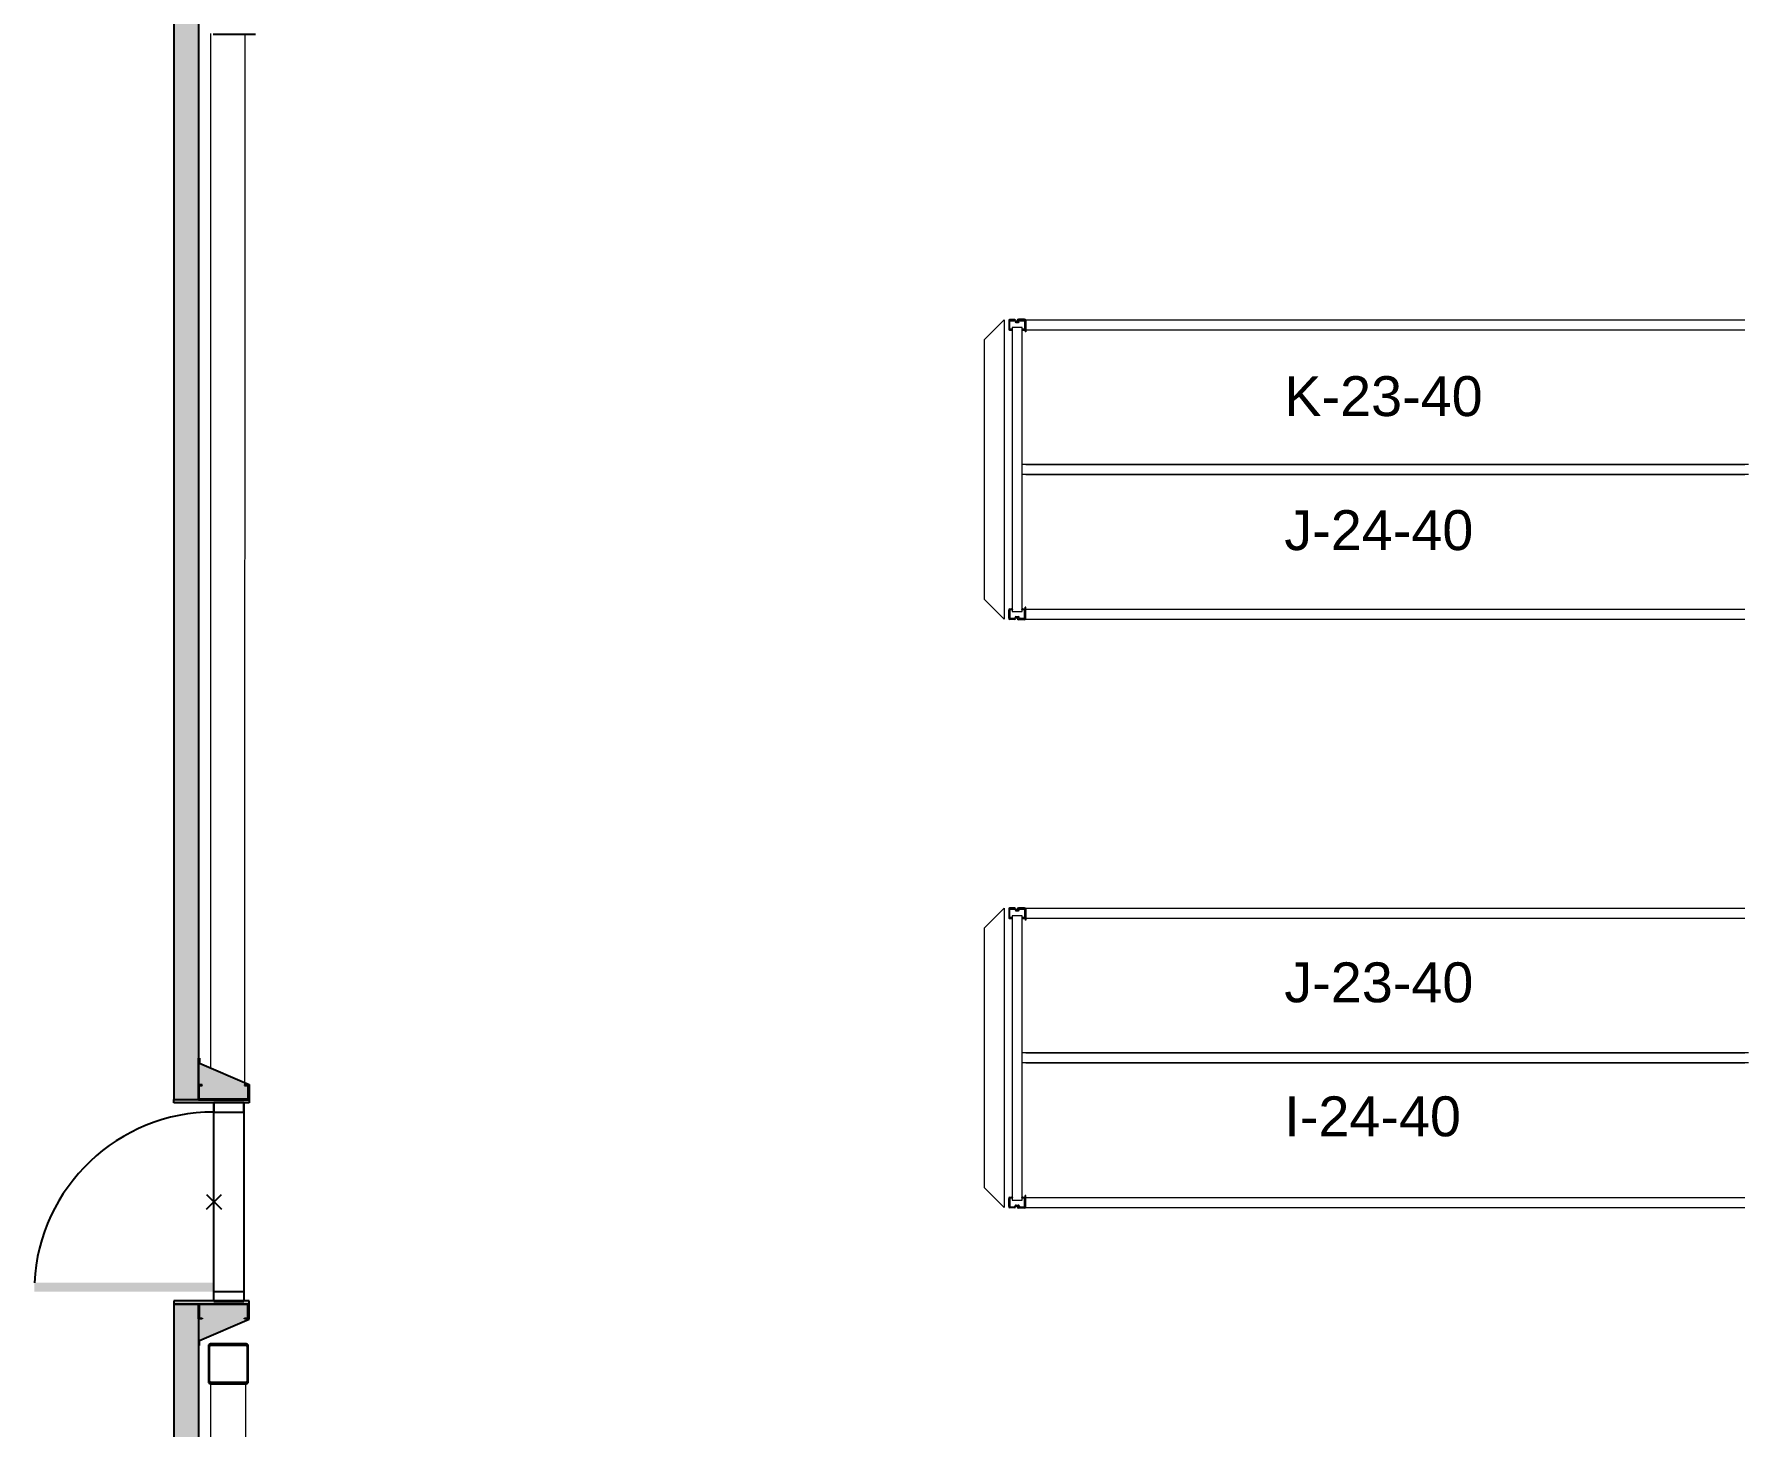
# Model space of a CAD drawing. Header units: inches. Extents: x 2743 to 10591, y -1604 to 5792.
# Drawn here: x 7056.9 to 7399.8, y 93.7 to 373 of the extents above; entities that cross this region are included whole.
import ezdxf

# ---------------------------------------------------------------- set-up
doc = ezdxf.new("R2010")
doc.units = ezdxf.units.IN
doc.header["$LTSCALE"] = 0.1875
doc.header["$MEASUREMENT"] = 0
doc.header["$PDMODE"] = 3
doc.header["$PDSIZE"] = 1.5
for name, color, linetype, lineweight in [('22 Dimension', 7, 'Continuous', 5), ('32 Echelle', 160, 'Continuous', 15), ('33 Poutre', 30, 'Continuous', 15), ('37 Protection', 1, 'Continuous', 15)]:
    doc.layers.add(name, color=color, linetype=linetype, lineweight=lineweight)
for name, color, linetype in [('A-N-MUR-EXT', 5, 'Continuous'), ('A-N-MUR-INT', 3, 'Continuous'), ('A-N-POR-PLF', 30, 'Continuous'), ('A-N-POR-PLN', 7, 'Continuous'), ('fill253', 253, 'Continuous'), ('S-N-ACIER', 4, 'Continuous')]:
    doc.layers.add(name, color=color, linetype=linetype)
doc.styles.add('arial', font='')
doc.styles.get('arial').set_extended_font_data('Arial')

msp = doc.modelspace()

# ---------------------------------------------------------------- hatches: boundary and pattern name
at = {"layer": '32 Echelle'}
for points in [[(7252.89785, 313.49574), (7252.89785, 313.68324), (7252.71035, 313.68324)], [(7254.89785, 313.49574), (7254.89785, 313.68324), (7255.08535, 313.68324)], [(7252.89785, 257.87074), (7252.89785, 257.68324), (7252.71035, 257.68324)], [(7254.89785, 257.87074), (7254.89785, 257.68324), (7255.08535, 257.68324)], [(7252.89785, 195.49574), (7252.89785, 195.68324), (7252.71035, 195.68324)], [(7254.89785, 195.49574), (7254.89785, 195.68324), (7255.08535, 195.68324)], [(7252.89785, 139.87074), (7252.89785, 139.68324), (7252.71035, 139.68324)], [(7254.89785, 139.87074), (7254.89785, 139.68324), (7255.08535, 139.68324)]]:
    msp.add_hatch(color=256, dxfattribs=at).paths.add_polyline_path(points)
at = {"layer": 'A-N-POR-PLN'}
msp.add_hatch(color=7, dxfattribs=at).paths.add_polyline_path([(7056.85202, 120.80754), (7056.85202, 122.57919), (7092.87557, 122.57919), (7092.87557, 120.80754)])
at = {"layer": 'fill253'}
h = msp.add_hatch(color=7, dxfattribs=at)
h.dxf.hatch_style = 1
h.paths.add_polyline_path([(9794.88805, 431.979), (9789.9668, 431.979), (9789.98075, 94.34303), (9794.902, 94.34303)])
h.paths.add_polyline_path([(9794.88806, 678.7916), (9789.96681, 678.7916), (9789.96681, 572.89173), (9794.88806, 572.89173)])
h.paths.add_polyline_path([(9794.88806, 925.604), (9789.96681, 925.604), (9789.9668, 819.70432), (9794.88805, 819.70432)])
h.paths.add_polyline_path([(8905.8684, -1259.02652), (8903.3892, -1263.9483), (9794.902, -1263.94777), (9794.902, -1071.958), (9789.98075, -1071.958), (9789.98075, -1259.02652)])
h.paths.add_polyline_path([(8477.94275, -1356.98336), (8485.93642, -1355.67867), (8470.93724, -1263.95647), (8470.1595, -1259.19385), (8461.95284, -1259.19385), (8462.69638, -1263.82639)])
h.paths.add_polyline_path([(8896.37175, -1264.1151), (8896.751, -1266.30955), (8903.53292, -1265.20887), (8903.3892, -1263.9483), (8905.8684, -1259.02652), (8895.56167, -1259.02652)])
h.paths.add_polyline_path([(9794.902, 1153.66309), (9789.98075, 1153.66309), (9789.96681, 1066.51673), (9794.88806, 1066.51673)])
h.paths.add_polyline_path([(7089.79643, -1079.29062), (7083.99142, -1077.23697), (7083.99142, -1078.48244), (7084.85166, -1078.81134), (7084.85809, -1264.1151), (7353.37883, -1263.94776), (7353.37238, -1259.02651), (7089.77934, -1259.19385)])
h.paths.add_polyline_path([(7084.85809, -374.65047), (7089.77934, -375.67519), (7089.77934, 118.15991), (7084.85809, 118.15991)])
h.paths.add_polyline_path([(9789.98075, -339.79281), (9794.902, -339.79281), (9794.902, 52.10637), (9789.98075, 52.10637)])
h.paths.add_polyline_path([(9789.97463, -401.23504), (9794.89588, -401.23504), (9794.902, -339.79281), (9789.98075, -339.79281)])
h.paths.add_polyline_path([(9789.98074, -545.32679), (9794.90199, -545.32679), (9794.89588, -437.25741), (9789.97463, -437.25741)])
h.paths.add_polyline_path([(9789.97201, -617.37634), (9794.89326, -617.37634), (9794.90199, -581.35034), (9789.98074, -581.35034)])
h.paths.add_polyline_path([(9789.97813, -689.42343), (9794.89938, -689.42343), (9794.89969, -653.39744), (9789.97844, -653.39744)])
h.paths.add_polyline_path([(9789.97813, -761.46809), (9794.89938, -761.46809), (9794.89938, -725.44454), (9789.97813, -725.44454)])
h.paths.add_polyline_path([(8313.35452, 1440.59386), (8313.35452, 1445.51513), (7084.85166, 1445.51513), (7084.85809, 159.14408), (7089.77934, 159.14408), (7089.77291, 1440.59388)])
h.paths.add_polyline_path([(7395.62104, -1259.02652), (7395.62126, -1263.94777), (8462.75648, -1264.1151), (8461.95284, -1259.19385)])
h.paths.add_polyline_path([(8556.69559, 1440.56528), (8556.6956, 1445.48688), (8355.59043, 1445.5146), (8355.59043, 1440.59333)])
h.paths.add_polyline_path([(9149.95053, 1445.3478), (9149.95053, 1440.42655), (9789.98075, 1440.42655), (9789.9808, 1308.40012), (9794.90205, 1308.40012), (9794.902, 1445.3478)])
h.paths.add_polyline_path([(9794.89496, -941.58583), (9789.96911, -941.58584), (9789.98075, -1029.88866), (9794.902, -1029.88866)])
h.paths.add_polyline_path([(9789.96911, -905.56228), (9794.89496, -905.5623), (9794.89326, -797.49164), (9789.97201, -797.49164)])
h = msp.add_hatch(color=7, dxfattribs=at)
h.dxf.hatch_style = 1
h.paths.add_polyline_path([(7089.77291, 167.61115), (7090.00918, 167.61115), (7090.00918, 166.6269), (7099.97018, 162.36693), (7099.97018, 158.68148), (7084.85166, 158.68148), (7084.85166, 159.3114), (7089.77291, 159.3114)])
h = msp.add_hatch(color=7, dxfattribs=at)
h.dxf.hatch_style = 1
h.paths.add_polyline_path([(7089.77291, 110.02749), (7090.00918, 110.02749), (7090.00918, 111.01174), (7099.97018, 115.27171), (7099.97018, 118.95715), (7084.85166, 118.95715), (7084.85166, 118.32723), (7089.77291, 118.32723)])

# ---------------------------------------------------------------- linework, layer by layer
at = {"color": 7}
for p, q in [((7089.77293, 162.29565), (7089.77293, 159.29566)), ((7090.52292, 162.29565), (7089.77293, 162.29565)), ((7089.89793, 159.42066), (7089.89793, 162.17065)), ((7089.89793, 162.17065), (7090.52292, 162.17065)), ((7090.52292, 162.17065), (7090.52292, 162.29565)), ((7099.77289, 162.29565), (7099.02289, 162.29565)), ((7099.02289, 162.29565), (7099.02289, 162.17065)), ((7099.02289, 162.17065), (7099.64789, 162.17065)), ((7099.64789, 162.17065), (7099.64789, 159.42066)), ((7099.77289, 159.29566), (7099.77289, 162.29565)), ((7089.77293, 159.29566), (7099.77289, 159.29566)), ((7099.64789, 159.42066), (7089.89793, 159.42066)), ((7089.77293, 115.34298), (7089.77293, 118.34298)), ((7089.77293, 118.34298), (7099.77289, 118.34298)), ((7099.64789, 118.21798), (7089.89793, 118.21798)), ((7089.89793, 118.21798), (7089.89793, 115.46798)), ((7099.64789, 115.46798), (7099.64789, 118.21798)), ((7099.77289, 118.34298), (7099.77289, 115.34298)), ((7090.52292, 115.34298), (7089.77293, 115.34298)), ((7089.89793, 115.46798), (7090.52292, 115.46798)), ((7090.52292, 115.46798), (7090.52292, 115.34298)), ((7099.02289, 115.34298), (7099.02289, 115.46798)), ((7099.02289, 115.46798), (7099.64789, 115.46798)), ((7099.77289, 115.34298), (7099.02289, 115.34298))]:
    msp.add_line(p, q, dxfattribs=at)
at = {"layer": '22 Dimension'}
for p, q in [((7092.2229, 373.14815), (7092.2229, 165.68017)), ((7099.06187, 372.9781), (7099.02289, 162.29565)), ((7400.52285, 286.68324), (7254.89785, 286.68324)), ((7400.52285, 284.68324), (7254.89785, 284.68324)), ((7400.52285, 168.68324), (7254.89785, 168.68324)), ((7400.52285, 166.68324), (7254.89785, 166.68324)), ((7092.2229, 102.33514), (7092.2229, 100.02023)), ((7092.2229, 102.33514), (7092.2229, -129.82871)), ((7099.23076, 102.33514), (7099.23076, 100.02023)), ((7099.23076, 102.33514), (7099.23076, -129.82871))]:
    msp.add_line(p, q, dxfattribs=at)
at = {"layer": '32 Echelle', "linetype": 'Continuous', "lineweight": 25}
for p, q in [((7252.27289, 315.49949), (7252.27289, 313.86699)), ((7252.36289, 313.86699), (7252.36289, 315.49949)), ((7253.38548, 315.68324), (7252.45664, 315.68324)), ((7252.45664, 315.59324), (7253.38548, 315.59324)), ((7253.47513, 315.5269), (7253.51904, 315.38326)), ((7253.60511, 315.40958), (7253.5612, 315.55321)), ((7254.23449, 315.55321), (7254.19058, 315.40958)), ((7254.27665, 315.38326), (7254.32056, 315.5269)), ((7255.33905, 315.68324), (7254.41022, 315.68324)), ((7254.41022, 315.59324), (7255.33905, 315.59324)), ((7255.4328, 315.49949), (7255.4328, 313.86699)), ((7255.5228, 313.86699), (7255.5228, 315.49949)), ((7252.87289, 313.77324), (7252.45664, 313.77324)), ((7252.45664, 313.68324), (7252.87289, 313.68324)), ((7252.87289, 313.68324), (7252.87289, 313.77324)), ((7254.10093, 315.34324), (7253.69476, 315.34324)), ((7253.69476, 315.25324), (7254.10093, 315.25324)), ((7255.33905, 313.77324), (7254.9228, 313.77324)), ((7254.9228, 313.77324), (7254.9228, 313.68324)), ((7254.9228, 313.68324), (7255.33905, 313.68324)), ((7252.27289, 255.86699), (7252.27289, 257.49949)), ((7252.36289, 257.49949), (7252.36289, 255.86699)), ((7252.45664, 257.68324), (7252.87289, 257.68324)), ((7252.87289, 257.59324), (7252.45664, 257.59324)), ((7252.87289, 257.68324), (7252.87289, 257.59324)), ((7254.9228, 257.68324), (7255.33905, 257.68324)), ((7254.9228, 257.59324), (7254.9228, 257.68324)), ((7255.33905, 257.59324), (7254.9228, 257.59324)), ((7255.4328, 255.86699), (7255.4328, 257.49949)), ((7255.5228, 257.49949), (7255.5228, 255.86699)), ((7252.45664, 255.77324), (7253.38548, 255.77324)), ((7253.38548, 255.68324), (7252.45664, 255.68324)), ((7253.47513, 255.83958), (7253.51904, 255.98321)), ((7253.60511, 255.9569), (7253.5612, 255.81326)), ((7253.69476, 256.11324), (7254.10093, 256.11324)), ((7254.10093, 256.02324), (7253.69476, 256.02324)), ((7254.23449, 255.81326), (7254.19058, 255.9569)), ((7254.27665, 255.98321), (7254.32056, 255.83958)), ((7254.41022, 255.77324), (7255.33905, 255.77324)), ((7255.33905, 255.68324), (7254.41022, 255.68324)), ((7252.27289, 197.49949), (7252.27289, 195.86699)), ((7252.36289, 195.86699), (7252.36289, 197.49949)), ((7253.38548, 197.68324), (7252.45664, 197.68324)), ((7252.45664, 197.59324), (7253.38548, 197.59324)), ((7252.87289, 195.77324), (7252.45664, 195.77324)), ((7252.45664, 195.68324), (7252.87289, 195.68324)), ((7252.87289, 195.68324), (7252.87289, 195.77324)), ((7253.47513, 197.5269), (7253.51904, 197.38326)), ((7253.60511, 197.40958), (7253.5612, 197.55321)), ((7254.10093, 197.34324), (7253.69476, 197.34324)), ((7253.69476, 197.25324), (7254.10093, 197.25324)), ((7254.23449, 197.55321), (7254.19058, 197.40958)), ((7254.27665, 197.38326), (7254.32056, 197.5269)), ((7255.33905, 197.68324), (7254.41022, 197.68324)), ((7254.41022, 197.59324), (7255.33905, 197.59324)), ((7255.33905, 195.77324), (7254.9228, 195.77324)), ((7254.9228, 195.77324), (7254.9228, 195.68324)), ((7254.9228, 195.68324), (7255.33905, 195.68324)), ((7255.4328, 197.49949), (7255.4328, 195.86699)), ((7255.5228, 195.86699), (7255.5228, 197.49949)), ((7252.27289, 137.86699), (7252.27289, 139.49949)), ((7252.36289, 139.49949), (7252.36289, 137.86699)), ((7252.45664, 139.68324), (7252.87289, 139.68324)), ((7252.87289, 139.59324), (7252.45664, 139.59324)), ((7252.45664, 137.77324), (7253.38548, 137.77324)), ((7253.38548, 137.68324), (7252.45664, 137.68324)), ((7252.87289, 139.68324), (7252.87289, 139.59324)), ((7253.47513, 137.83958), (7253.51904, 137.98321)), ((7253.60511, 137.9569), (7253.5612, 137.81326)), ((7253.69476, 138.11324), (7254.10093, 138.11324)), ((7254.10093, 138.02324), (7253.69476, 138.02324)), ((7254.23449, 137.81326), (7254.19058, 137.9569)), ((7254.27665, 137.98321), (7254.32056, 137.83958)), ((7254.41022, 137.77324), (7255.33905, 137.77324)), ((7255.33905, 137.68324), (7254.41022, 137.68324)), ((7254.9228, 139.68324), (7255.33905, 139.68324)), ((7254.9228, 139.59324), (7254.9228, 139.68324)), ((7255.33905, 139.59324), (7254.9228, 139.59324)), ((7255.4328, 137.86699), (7255.4328, 139.49949)), ((7255.5228, 139.49949), (7255.5228, 137.86699))]:
    msp.add_line(p, q, dxfattribs=at)
at = {"layer": '32 Echelle'}
for p, q in [((7252.89785, 313.68324), (7252.71035, 313.68324)), ((7252.89785, 313.49574), (7252.71035, 313.68324)), ((7254.89785, 314.18324), (7252.89785, 314.18324)), ((7252.89785, 314.18324), (7252.89785, 257.18324)), ((7252.89785, 313.49574), (7252.89785, 313.68324)), ((7254.89785, 257.18324), (7254.89785, 314.18324)), ((7254.89785, 313.68324), (7255.08535, 313.68324)), ((7254.89785, 313.49574), (7254.89785, 313.68324)), ((7254.89785, 313.49574), (7255.08535, 313.68324)), ((7252.89785, 257.87074), (7252.71035, 257.68324)), ((7252.89785, 257.68324), (7252.71035, 257.68324)), ((7252.89785, 257.87074), (7252.89785, 257.68324)), ((7254.89785, 257.87074), (7254.89785, 257.68324)), ((7254.89785, 257.87074), (7255.08535, 257.68324)), ((7254.89785, 257.68324), (7255.08535, 257.68324)), ((7252.89785, 257.18324), (7254.89785, 257.18324)), ((7252.89785, 195.68324), (7252.71035, 195.68324)), ((7252.89785, 195.49574), (7252.71035, 195.68324)), ((7254.89785, 196.18324), (7252.89785, 196.18324)), ((7252.89785, 196.18324), (7252.89785, 139.18324)), ((7252.89785, 195.49574), (7252.89785, 195.68324)), ((7254.89785, 139.18324), (7254.89785, 196.18324)), ((7254.89785, 195.68324), (7255.08535, 195.68324)), ((7254.89785, 195.49574), (7254.89785, 195.68324)), ((7254.89785, 195.49574), (7255.08535, 195.68324)), ((7252.89785, 139.87074), (7252.71035, 139.68324)), ((7252.89785, 139.68324), (7252.71035, 139.68324)), ((7252.89785, 139.87074), (7252.89785, 139.68324)), ((7252.89785, 139.18324), (7254.89785, 139.18324)), ((7254.89785, 139.87074), (7254.89785, 139.68324)), ((7254.89785, 139.87074), (7255.08535, 139.68324)), ((7254.89785, 139.68324), (7255.08535, 139.68324))]:
    msp.add_line(p, q, dxfattribs=at)
at = {"layer": '32 Echelle', "linetype": 'Continuous', "lineweight": 25}
for centre, radius, start, end in [((7252.45664, 315.49949), 0.18375, 90, 180), ((7252.45664, 315.49949), 0.09375, 90, 180), ((7253.38548, 315.49949), 0.18375, 17, 90), ((7253.38548, 315.49949), 0.09375, 17, 90), ((7254.41022, 315.49949), 0.18375, 90, 163), ((7254.41022, 315.49949), 0.09375, 90, 163), ((7255.33905, 315.49949), 0.18375, 0, 90), ((7255.33905, 315.49949), 0.09375, 0, 90), ((7252.45664, 313.86699), 0.18375, 180, 270), ((7252.45664, 313.86699), 0.09375, 180, 270), ((7253.69476, 315.43699), 0.18375, 197, 270), ((7253.69476, 315.43699), 0.09375, 197, 270), ((7254.10093, 315.43699), 0.09375, 270, 343), ((7254.10093, 315.43699), 0.18375, 270, 343), ((7255.33905, 313.86699), 0.09375, 270, 0), ((7255.33905, 313.86699), 0.18375, 270, 0), ((7252.45664, 257.49949), 0.18375, 90, 180), ((7252.45664, 257.49949), 0.09375, 90, 180), ((7255.33905, 257.49949), 0.18375, 0, 90), ((7255.33905, 257.49949), 0.09375, 0, 90), ((7252.45664, 255.86699), 0.18375, 180, 270), ((7252.45664, 255.86699), 0.09375, 180, 270), ((7253.38548, 255.86699), 0.09375, 270, 343), ((7253.38548, 255.86699), 0.18375, 270, 343), ((7253.69476, 255.92949), 0.18375, 90, 163), ((7253.69476, 255.92949), 0.09375, 90, 163), ((7254.10093, 255.92949), 0.18375, 17, 90), ((7254.10093, 255.92949), 0.09375, 17, 90), ((7254.41022, 255.86699), 0.18375, 197, 270), ((7254.41022, 255.86699), 0.09375, 197, 270), ((7255.33905, 255.86699), 0.09375, 270, 0), ((7255.33905, 255.86699), 0.18375, 270, 0), ((7252.45664, 197.49949), 0.18375, 90, 180), ((7252.45664, 195.86699), 0.18375, 180, 270), ((7252.45664, 197.49949), 0.09375, 90, 180), ((7252.45664, 195.86699), 0.09375, 180, 270), ((7253.38548, 197.49949), 0.18375, 17, 90), ((7253.38548, 197.49949), 0.09375, 17, 90), ((7253.69476, 197.43699), 0.18375, 197, 270), ((7253.69476, 197.43699), 0.09375, 197, 270), ((7254.10093, 197.43699), 0.09375, 270, 343), ((7254.10093, 197.43699), 0.18375, 270, 343), ((7254.41022, 197.49949), 0.18375, 90, 163), ((7254.41022, 197.49949), 0.09375, 90, 163), ((7255.33905, 197.49949), 0.18375, 0, 90), ((7255.33905, 197.49949), 0.09375, 0, 90), ((7255.33905, 195.86699), 0.09375, 270, 0), ((7255.33905, 195.86699), 0.18375, 270, 0), ((7252.45664, 139.49949), 0.18375, 90, 180), ((7252.45664, 137.86699), 0.18375, 180, 270), ((7252.45664, 139.49949), 0.09375, 90, 180), ((7252.45664, 137.86699), 0.09375, 180, 270), ((7253.38548, 137.86699), 0.09375, 270, 343), ((7253.38548, 137.86699), 0.18375, 270, 343), ((7253.69476, 137.92949), 0.18375, 90, 163), ((7253.69476, 137.92949), 0.09375, 90, 163), ((7254.10093, 137.92949), 0.18375, 17, 90), ((7254.10093, 137.92949), 0.09375, 17, 90), ((7254.41022, 137.86699), 0.18375, 197, 270), ((7254.41022, 137.86699), 0.09375, 197, 270), ((7255.33905, 139.49949), 0.18375, 0, 90), ((7255.33905, 139.49949), 0.09375, 0, 90), ((7255.33905, 137.86699), 0.09375, 270, 0), ((7255.33905, 137.86699), 0.18375, 270, 0)]:
    msp.add_arc(centre, radius, start, end, dxfattribs=at)
at = {"layer": '33 Poutre'}
for p, q in [((7253.89785, 315.34324), (7253.89785, 315.55824)), ((7254.01685, 315.34324), (7254.01685, 315.55824)), ((7255.40385, 315.80224), (7254.14185, 315.80224)), ((7254.14185, 315.68324), (7255.40385, 315.68324)), ((7255.52885, 315.55824), (7255.52885, 313.30224)), ((7255.64785, 315.68324), (7399.77285, 315.68324)), ((7255.64785, 315.68324), (7255.64785, 313.68324)), ((7255.64785, 315.55824), (7255.64785, 313.30224)), ((7254.01685, 315.34324), (7253.89785, 315.34324)), ((7255.64785, 313.30224), (7255.52885, 313.30224)), ((7255.64785, 313.68324), (7399.77285, 313.68324)), ((7255.64785, 286.68324), (7399.77285, 286.68324)), ((7255.64785, 284.68324), (7399.77285, 284.68324)), ((7255.64785, 258.06424), (7255.52885, 258.06424)), ((7255.52885, 255.80824), (7255.52885, 258.06424)), ((7255.64785, 255.80824), (7255.64785, 258.06424)), ((7255.64785, 257.68324), (7399.77285, 257.68324)), ((7255.64785, 255.68324), (7255.64785, 257.68324)), ((7253.89785, 256.02324), (7253.89785, 255.80824)), ((7254.01685, 256.02324), (7253.89785, 256.02324)), ((7254.01685, 256.02324), (7254.01685, 255.80824)), ((7254.14185, 255.68324), (7255.40385, 255.68324)), ((7255.40385, 255.56424), (7254.14185, 255.56424)), ((7255.64785, 255.68324), (7399.77285, 255.68324)), ((7253.89785, 197.34324), (7253.89785, 197.55824)), ((7254.01685, 197.34324), (7253.89785, 197.34324)), ((7254.01685, 197.34324), (7254.01685, 197.55824)), ((7255.40385, 197.80224), (7254.14185, 197.80224)), ((7254.14185, 197.68324), (7255.40385, 197.68324)), ((7255.52885, 197.55824), (7255.52885, 195.30224)), ((7255.64785, 197.68324), (7399.77285, 197.68324)), ((7255.64785, 197.68324), (7255.64785, 195.68324)), ((7255.64785, 197.55824), (7255.64785, 195.30224)), ((7255.64785, 195.68324), (7399.77285, 195.68324)), ((7255.64785, 195.30224), (7255.52885, 195.30224)), ((7255.64785, 168.68324), (7399.77285, 168.68324)), ((7255.64785, 166.68324), (7399.77285, 166.68324)), ((7253.89785, 138.02324), (7253.89785, 137.80824)), ((7254.01685, 138.02324), (7253.89785, 138.02324)), ((7254.01685, 138.02324), (7254.01685, 137.80824)), ((7254.14185, 137.68324), (7255.40385, 137.68324)), ((7255.40385, 137.56424), (7254.14185, 137.56424)), ((7255.64785, 140.06424), (7255.52885, 140.06424)), ((7255.52885, 137.80824), (7255.52885, 140.06424)), ((7255.64785, 137.80824), (7255.64785, 140.06424)), ((7255.64785, 139.68324), (7399.77285, 139.68324)), ((7255.64785, 137.68324), (7255.64785, 139.68324)), ((7255.64785, 137.68324), (7399.77285, 137.68324))]:
    msp.add_line(p, q, dxfattribs=at)
for centre, radius, start, end in [((7254.14185, 315.55824), 0.244, 90, 180), ((7254.14185, 315.55824), 0.125, 90, 180), ((7255.40385, 315.55824), 0.244, 0, 90), ((7255.40385, 315.55824), 0.125, 0, 90), ((7254.14185, 255.80824), 0.244, 180, 270), ((7254.14185, 255.80824), 0.125, 180, 270), ((7255.40385, 255.80824), 0.244, 270, 0), ((7255.40385, 255.80824), 0.125, 270, 0), ((7254.14185, 197.55824), 0.244, 90, 180), ((7254.14185, 197.55824), 0.125, 90, 180), ((7255.40385, 197.55824), 0.244, 0, 90), ((7255.40385, 197.55824), 0.125, 0, 90), ((7254.14185, 137.80824), 0.244, 180, 270), ((7254.14185, 137.80824), 0.125, 180, 270), ((7255.40385, 137.80824), 0.244, 270, 0), ((7255.40385, 137.80824), 0.125, 270, 0)]:
    msp.add_arc(centre, radius, start, end, dxfattribs=at)
at = {"layer": '37 Protection'}
for p, q in [((7251.27289, 315.68324), (7247.27289, 311.68324)), ((7251.27289, 315.68324), (7251.27289, 255.68324)), ((7247.27289, 311.68324), (7247.27289, 259.68324)), ((7251.27289, 255.68324), (7247.27289, 259.68324)), ((7251.27289, 197.68324), (7247.27289, 193.68324)), ((7251.27289, 197.68324), (7251.27289, 137.68324)), ((7247.27289, 193.68324), (7247.27289, 141.68324)), ((7251.27289, 137.68324), (7247.27289, 141.68324))]:
    msp.add_line(p, q, dxfattribs=at)
at = {"layer": 'A-N-MUR-EXT', "color": 7}
for p, q in [((7084.85166, 1445.51513), (7084.85166, 159.3114)), ((7084.85166, 159.3114), (7089.77291, 159.3114)), ((7089.77291, 118.32723), (7084.85166, 118.32723)), ((7084.85166, 118.32723), (7084.85166, -374.48315))]:
    msp.add_line(p, q, dxfattribs=at)
at = {"layer": 'A-N-MUR-INT', "color": 7}
for p, q in [((7089.77291, 1440.59388), (7089.77291, 159.31145)), ((7089.77291, 167.61115), (7090.00918, 167.61115)), ((7089.77291, 159.3114), (7089.77291, 167.61115)), ((7090.00918, 167.61115), (7090.00918, 166.6269)), ((7090.00918, 166.6269), (7099.97018, 162.36693)), ((7099.97018, 162.36693), (7099.97018, 158.68148)), ((7084.85166, 158.68148), (7084.85166, 159.3114)), ((7084.85166, 159.3114), (7089.77291, 159.3114)), ((7099.97018, 158.68148), (7084.85166, 158.68148)), ((7099.97018, 118.95715), (7084.85166, 118.95715)), ((7084.85166, 118.95715), (7084.85166, 118.32723)), ((7084.85166, 118.32723), (7089.77291, 118.32723)), ((7089.77291, 118.32723), (7089.77291, -375.50786)), ((7089.77291, 118.32723), (7089.77291, 110.02749)), ((7099.97018, 115.27171), (7099.97018, 118.95715)), ((7090.00918, 111.01174), (7099.97018, 115.27171)), ((7089.77291, 110.02749), (7090.00918, 110.02749)), ((7090.00918, 110.02749), (7090.00918, 111.01174))]:
    msp.add_line(p, q, dxfattribs=at)
at = {"layer": 'A-N-POR-PLF', "color": 7}
for p, q in [((7092.87557, 118.83904), (7092.87557, 158.79959)), ((7092.87557, 158.79959), (7098.85981, 158.79959)), ((7098.85981, 158.79959), (7098.85981, 118.83904)), ((7098.85981, 118.83904), (7092.87557, 118.83904))]:
    msp.add_line(p, q, dxfattribs=at)
at = {"layer": 'A-N-POR-PLN', "color": 7}
for p, q in [((7092.87557, 158.79959), (7092.87557, 156.83109)), ((7092.87557, 158.79959), (7098.85981, 158.79959)), ((7098.85981, 156.83109), (7098.85981, 158.79959)), ((7092.87557, 156.83109), (7098.85981, 156.83109)), ((7092.87557, 118.83904), (7092.87557, 120.80754)), ((7092.87557, 120.80754), (7098.85981, 120.80754)), ((7098.85981, 120.80754), (7098.85981, 118.83904)), ((7092.87557, 118.83904), (7098.85981, 118.83904))]:
    msp.add_line(p, q, dxfattribs=at)
msp.add_arc((7092.87557, 120.80754), 36.02355, 90, 177.1810376, dxfattribs=at)
msp.add_point((7092.87557, 138.81932), dxfattribs=at)
at = {"layer": 'S-N-ACIER', "color": 7}
for p, q in [((7092.6986, 372.9781), (7101.1978, 372.9781)), ((7091.7729, 109.88513), (7091.7729, 102.78514)), ((7092.0229, 102.78514), (7092.0229, 109.88513)), ((7099.32289, 110.33512), (7092.2229, 110.33512)), ((7092.2229, 110.08512), (7099.32289, 110.08512)), ((7099.52289, 109.88513), (7099.52289, 102.78514)), ((7099.77289, 102.78514), (7099.77289, 109.88513)), ((7099.32289, 102.58514), (7092.2229, 102.58514)), ((7092.2229, 102.33514), (7099.32289, 102.33514))]:
    msp.add_line(p, q, dxfattribs=at)
for centre, radius, start, end in [((7092.2229, 109.88513), 0.45, 90, 180), ((7092.2229, 109.88513), 0.2, 90, 180), ((7099.32289, 109.88513), 0.45, 0, 90), ((7099.32289, 109.88513), 0.2, 0, 90), ((7092.2229, 102.78514), 0.45, 180, 270), ((7092.2229, 102.78514), 0.2, 180, 270), ((7099.32289, 102.78514), 0.45, 270, 0), ((7099.32289, 102.78514), 0.2, 270, 0)]:
    msp.add_arc(centre, radius, start, end, dxfattribs=at)

# ---------------------------------------------------------------- texts
at = {"layer": '22 Dimension', "char_height": 8, "attachment_point": 1, "style": 'arial'}
for s, insert in [('{\\fArial Unicode MS|b0|i0|c0|p2;\\C8;K-23-40}', (7307.46647, 304.39513)), ('{\\fArial Unicode MS|b0|i0|c0|p2;\\C8;J-24-40}', (7307.46647, 277.52259)), ('{\\fArial Unicode MS|b0|i0|c0|p2;\\C8;J-23-40}', (7307.46647, 186.83957)), ('{\\fArial Unicode MS|b0|i0|c0|p2;\\C8;I-24-40}', (7307.46647, 159.96703))]:
    msp.add_mtext_dynamic_manual_height_columns(s, width=68.8901007, gutter_width=5, heights=[0], dxfattribs=dict(at, insert=insert))

doc.saveas('drawing.dxf')
